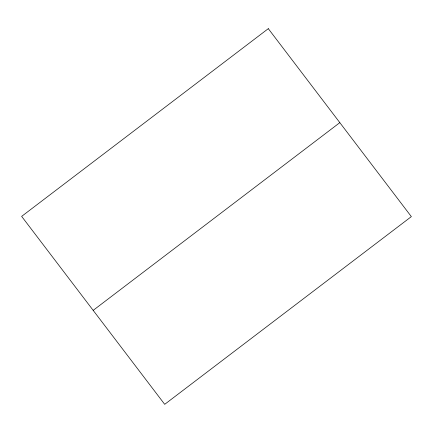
<?xml version="1.0" encoding="UTF-8"?>
<svg xmlns="http://www.w3.org/2000/svg" width="433" height="433" viewBox="0 0 433 433"><rect width="100%" height="100%" fill="white"/><g stroke="black" fill="none" stroke-linecap="round" stroke-linejoin="round"><path stroke-width="0.65" d="M93.176 310.358L339.824 122.642M268.303 28.665L21.65 216.376L164.697 404.335L411.35 216.624L268.303 28.665"/></g></svg>
